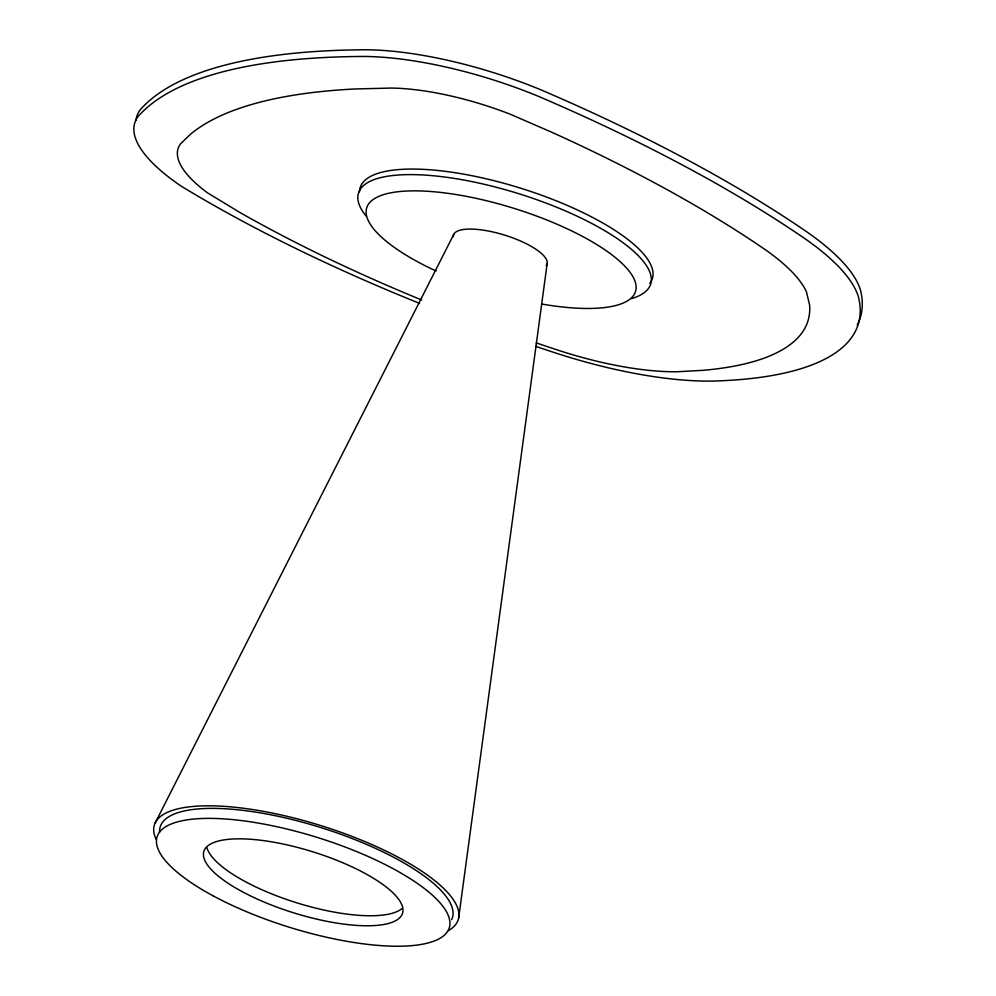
<?xml version="1.0" encoding="UTF-8"?>
<svg xmlns="http://www.w3.org/2000/svg" width="996" height="996" viewBox="0 0 996 996"><rect width="100%" height="100%" fill="white"/><g stroke="black" fill="none" stroke-linecap="round" stroke-linejoin="round"><path stroke-width="1.49" d="M458.67 917.876L547.165 263.542M155.127 823.057L453.778 234.371M156.073 839.279A159.123 48.904 17.3 0 1 321.26 825.721A159.123 48.904 17.3 0 1 448.449 930.6M453.342 236.712A48.966 15.052 17.3 0 1 504.885 235.193A48.966 15.052 17.3 0 1 546.157 265.695M366.179 216.169A153.011 47.024 17.3 0 1 518.206 193.523A153.011 47.024 17.3 0 1 631.576 298.601M359.568 191.904A153.011 47.024 17.3 0 1 521.854 188.568A153.011 47.024 17.3 0 1 649.815 283.35M436.099 271.024A140.76 43.264 17.3 0 1 402.957 191.257A140.76 43.264 17.3 0 1 615.528 257.69A140.76 43.264 17.3 0 1 541.712 304.029M159.597 832.258A153.011 47.024 17.3 0 1 314.935 825.759A153.011 47.024 17.3 0 1 451.686 919.632M401.811 908.663A104.045 31.984 17.3 0 1 296.547 902.75A104.045 31.984 17.3 0 1 207.006 847.808M136.041 120.192A213.58 65.649 17.3 0 1 140.212 109.772A720.905 221.573 17.3 0 1 359.232 49.837A180.874 55.589 17.3 0 1 540.467 89.64A756.723 232.578 17.3 0 1 804.444 230.238A260.354 80.029 17.3 0 1 860.569 290.446A466.688 143.436 17.3 0 1 857.22 325.082M535.699 346.347A700.375 215.261 17.3 0 0 554.473 352.609A203.682 62.599 17.3 0 0 720.706 380.796A476.486 146.449 17.3 0 0 842.093 347.791A466.688 143.436 17.3 0 0 858.49 297.119A260.354 80.029 17.3 0 0 802.365 236.911A756.723 232.578 17.3 0 0 538.388 96.313A180.874 55.589 17.3 0 0 357.153 56.511A720.905 221.573 17.3 0 0 138.133 116.445A213.58 65.649 17.3 0 0 180.936 186.003A700.375 215.261 17.3 0 0 419.615 303.406M536.246 342.885A651.396 200.208 17.3 0 0 557.885 350.131A154.679 47.547 17.3 0 0 677.405 371.745L703.151 370.313A427.533 131.41 17.3 0 0 793.551 341.877A417.635 128.359 17.3 0 0 809.636 305.249L806.486 291.928A211.476 65.001 17.3 0 0 762.675 247.904A707.596 217.489 17.3 0 0 551.074 131.933L510.027 114.142A131.883 40.537 17.3 0 0 391.241 88.059L355.099 88.98A671.914 206.521 17.3 0 0 190.834 133.925L180.562 143.785L178.931 146.449A164.589 50.584 17.3 0 0 207.454 192.813L239.426 212.21A651.396 200.208 17.3 0 0 421.694 299.983M213.119 895.84A153.011 47.024 17.3 0 0 448.574 929.642A153.011 47.024 17.3 0 0 247.917 821.439A153.011 47.024 17.3 0 0 213.119 895.84M241.941 891.507A104.045 31.984 17.3 0 0 402.048 914.502A104.045 31.984 17.3 0 0 265.608 840.91A104.045 31.984 17.3 0 0 241.941 891.507"/></g></svg>
